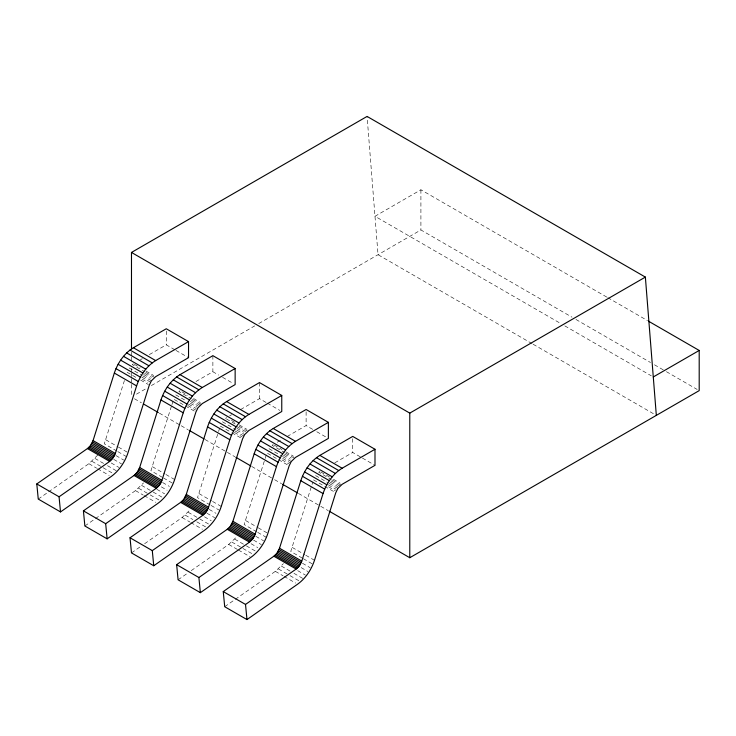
<?xml version="1.0" encoding="UTF-8"?>
<svg xmlns="http://www.w3.org/2000/svg" width="736" height="736" viewBox="0 0 736 736"><rect width="100%" height="100%" fill="white"/><g stroke="black" fill="none" stroke-linecap="round" stroke-linejoin="round"><path stroke-width="0.55" stroke-dasharray="3.68 2.76" d="M116.877 451.067L104.291 443.799L124.991 378.773M162.518 477.425L150.908 470.718L171.608 405.692M171.948 404.598L173.668 399.151L194.957 411.452M210.1 504.896L197.524 497.628L218.215 432.602M218.564 431.508L219.595 428.242M256.717 531.806L244.131 524.538L264.831 459.512M265.172 458.427L266.892 452.98L277.536 459.126M302.367 558.155L290.748 551.448L312.818 482.071M48.567 491.869L88.881 463.698L97.676 455.152M84.87 525.982L135.498 490.618L143.594 482.88M144.606 543.729L182.105 517.528L190.21 509.79M191.222 570.639L228.721 544.438L236.826 536.71M224.71 606.722L275.338 571.348L283.434 563.62M38.254 499.072L47.628 492.522M131.486 552.902L140.861 546.351M178.094 579.812L187.468 573.261M133.409 363.805L132.268 364.568L144.854 371.836M180.026 390.715L178.885 391.478L191.461 398.746M225.492 418.388L226.633 417.625M273.249 444.535L272.108 445.308L284.694 452.566M319.866 471.454L318.725 472.218L331.31 479.486M606.768 297.086L420.909 189.778L374.992 216.292L560.85 323.601M140.374 359.775L142.37 358.625M149.344 354.605L166.272 344.825L174.984 349.858M136.454 394.174L146.39 388.442M151.368 385.572L254.757 325.873M258.732 323.582L420.909 229.954L571.982 317.17M195.951 381.515L212.879 371.744L218.693 375.093M229.623 415.904L231.61 414.754M240.58 409.575L259.495 398.654L266.276 402.564M277.233 442.235L281.216 439.935M287.187 436.485L306.112 425.564L312.883 429.474M334.797 462.824L352.728 452.474L361.44 457.507M607.761 297.657L647.514 320.611M575.957 319.47L650.495 362.508M654.479 364.798L665.408 371.11M666.402 371.68L697.213 389.473M564.825 325.892L651.296 375.82M532.091 343.648L378.028 254.702L367.08 116.426M533.085 344.218L654.341 414.23M175.95 350.419L188.536 357.678M222.566 377.329L233.211 383.474M267.242 403.126L279.827 410.394M316.756 431.71L326.434 437.304M362.406 458.068L374.992 465.336M134.375 364.357L140.18 367.715M145.995 371.064L153.732 375.535M181.958 391.828L187.763 395.186M193.577 398.535L200.348 402.454M231.472 420.422L235.345 422.657M239.218 424.893L246.965 429.364M274.215 445.096L281.962 449.567M285.835 451.803L293.581 456.274M320.832 472.006L329.544 477.038M333.417 479.274L340.188 483.184M145.82 372.388L154.532 377.421M192.436 399.308L201.149 404.331M226.467 418.95L235.17 423.982M239.044 426.218L247.756 431.25M285.66 453.128L294.372 458.16M332.276 480.038L340.989 485.07M144.707 373.354L151.487 377.264M191.323 400.264L200.036 405.297M236.974 426.622L245.677 431.655M284.556 454.094L291.327 458.004M331.163 481.004L339.876 486.036M143.658 374.486L150.438 378.405M190.274 401.405L198.021 405.876M236.891 428.315L243.662 432.225M283.507 455.225L290.278 459.135M330.114 482.135L337.861 486.606M129.15 367.936L141.735 375.204M142.701 375.765L151.414 380.788M175.766 394.855L186.41 401M190.284 403.236L197.064 407.146M222.382 421.765L235.934 429.585M236.9 430.146L244.637 434.617M268.99 448.675L281.575 455.943M282.541 456.504L291.254 461.527M315.606 475.585L328.192 482.853M329.158 483.414L337.87 488.446M141.855 377.145L150.567 382.168M188.471 404.055L196.218 408.526M235.088 430.965L243.8 435.997M282.67 458.436L290.407 462.907M328.311 484.794L336.058 489.265M142.122 379.15L147.927 382.499M187.763 405.499L195.509 409.97M234.379 432.409L242.126 436.88M281.962 459.88L288.733 463.8M328.578 486.8L335.349 490.71M127.052 372.241L136.73 377.826M140.604 380.061L148.35 384.532M220.276 426.061L230.929 432.216M231.895 432.768L240.608 437.8M278.512 459.687L288.19 465.272M313.508 479.89L334.806 492.182M134.467 398.765L141.422 402.785M159.316 413.117L180.182 425.169M181.176 425.739L188.131 429.76M205.031 439.512L234.848 456.725M251.749 466.477L273.608 479.108M274.602 479.679L281.566 483.699M298.457 493.451L328.274 510.664M105.772 439.778L117.383 446.485M118.349 447.037L128.036 452.631M152.38 466.688L164.965 473.956M165.931 474.508L174.644 479.541M198.996 493.598L211.582 500.866M212.548 501.428L221.26 506.451M245.612 520.508L257.232 527.215M258.198 527.776L267.876 533.37M292.229 547.428L304.805 554.686M305.78 555.248L314.493 560.28M117.843 451.628L126.555 456.66M163.493 477.977L173.172 483.57M211.076 505.448L219.779 510.48M257.683 532.367L266.395 537.39M303.333 558.716L313.012 564.31M115.975 455.593L123.712 460.064M162.582 482.503L169.363 486.413M209.199 509.413L215.979 513.323M255.815 536.323L263.562 540.794M302.432 563.242L310.169 567.714M113.749 459.402L121.495 463.873M161.331 486.873L167.136 490.231M206.982 513.231L214.719 517.702M253.589 540.141L261.335 544.612M301.171 567.612L307.952 571.522M111.228 462.981L118.965 467.452M156.869 489.33L164.616 493.801M204.452 516.801L211.232 520.72M251.068 543.72L257.839 547.63M297.684 570.63L305.422 575.101M94.907 458.418L103.62 463.441M107.484 465.676L117.171 471.27M141.514 485.328L152.168 491.473M153.134 492.034L163.778 498.18M188.131 512.238L198.784 518.383M199.75 518.944L210.395 525.09M234.747 539.148L245.392 545.302M246.358 545.854L257.011 552.009M281.364 566.067L290.076 571.09M293.94 573.326L303.628 578.919M91.954 461.288L114.218 474.14M138.561 488.198L149.215 494.344M150.181 494.905L160.825 501.05M185.178 515.108L192.924 519.579M196.797 521.815L207.442 527.96M231.794 542.018L254.058 554.88M278.41 568.937L289.055 575.083M290.021 575.644L300.674 581.79M88.881 463.698L96.628 468.17M97.594 468.731L109.204 475.438M135.498 490.618L143.235 495.08M144.21 495.641L155.82 502.348M182.105 517.528L189.851 521.999M190.817 522.551L202.437 529.258M228.721 544.438L237.434 549.47M238.4 550.022L250.019 556.729M275.338 571.348L283.084 575.819M284.05 576.38L295.66 583.087M420.909 189.778L420.909 229.954M352.728 438.702L352.728 452.474M306.112 411.792L306.112 425.564M259.495 382.582L259.495 398.654M212.879 355.672L212.879 371.744M166.272 331.053L166.272 344.825M131.486 352.286L131.486 355.727M131.486 356.877L131.486 361.468M131.486 368.359L131.486 371.8M131.486 372.95L131.486 377.54M131.486 378.681L131.486 383.272M131.486 384.422L131.486 397.044"/><path stroke-width="1.1" d="M93.058 440.588L114.338 373.051C117.732 362.885 124.163 353.4 133.409 347.732L166.272 328.762L188.536 341.614L188.536 357.678L155.673 376.657L151.414 380.788L149.316 385.094L128.036 452.631C124.936 462.024 119.195 470.709 111.145 476.551L60.518 511.925L38.254 499.072L36.8 483.938L87.428 448.564L90.353 445.712L93.058 440.588L115.322 453.44L114.825 454.784L112.617 458.565L109.692 461.417L59.064 496.791L60.518 511.925M115.322 453.44L136.602 385.903C139.996 375.737 146.427 366.252 155.673 360.585L188.536 341.614M139.674 467.498L160.954 399.961C164.34 389.795 170.77 380.31 180.026 374.642L212.879 355.672L235.143 368.524L235.143 384.597L202.28 403.567L198.03 407.707L195.923 412.004L174.644 479.541C171.543 488.934 165.812 497.619 157.762 503.47L107.134 538.844L84.87 525.982L83.416 510.848L134.044 475.474L136.97 472.622L139.674 467.498L161.929 480.35L161.442 481.694L159.234 485.475L156.308 488.327L105.68 523.701L107.134 538.844M161.929 480.35L183.218 412.813C186.604 402.647 193.034 393.162 202.28 387.504L235.143 368.524M186.282 494.408L207.561 426.88C210.956 416.705 217.387 407.22 226.633 401.562L259.495 382.582L281.759 395.444L281.759 411.507L248.897 430.477L244.637 434.617L242.54 438.923L221.26 506.451C218.16 515.844 212.428 524.529 204.369 530.38L153.75 565.754L131.486 552.902L130.024 537.758L180.651 502.384L183.586 499.542L186.282 494.408L208.546 507.26L208.058 508.604L205.85 512.394L202.915 515.237L152.288 550.611L153.75 565.754M208.546 507.26L229.825 439.732C233.22 429.557 239.651 420.072 248.897 414.414L281.759 395.444M232.898 521.327L254.178 453.79C257.572 443.615 264.003 434.139 273.249 428.472L306.112 409.501L328.376 422.354L328.376 438.417L295.513 457.396L291.254 461.527L289.156 465.833L267.876 533.37C264.776 542.763 259.044 551.439 250.985 557.29L200.358 592.664L178.094 579.812L176.64 564.668L227.268 529.294L230.202 526.452L232.898 521.327L255.162 534.18L254.665 535.523L252.466 539.304L249.532 542.156L198.904 577.521L200.358 592.664M255.162 534.18L276.442 466.642C279.836 456.476 286.267 446.991 295.513 441.324L328.376 422.354M279.514 548.237L300.794 480.7C304.189 470.534 310.62 461.049 319.866 455.382L352.728 436.411L374.992 449.264L374.992 465.336L342.13 484.306L337.87 488.446L335.772 492.743L314.493 560.28C311.392 569.673 305.652 578.358 297.602 584.2L246.974 619.574L224.71 606.722L223.256 591.588L273.884 556.214L276.81 553.362L279.514 548.237L301.778 561.09L301.282 562.433L299.074 566.214L296.148 569.066L245.52 604.44L246.974 619.574M301.778 561.09L323.058 493.552C326.453 483.386 332.884 473.901 342.13 468.234L374.992 449.264M131.486 348.846L131.486 252.439L367.08 116.426L645.371 277.095L656.328 415.371M131.486 252.439L409.777 413.117L645.371 277.095M653.283 376.961L699.2 350.456L699.2 390.623L409.777 557.722L329.268 511.235M648.508 321.19L699.2 350.456M133.409 347.732L155.673 360.585M180.026 374.642L202.28 387.504M226.633 401.562L248.897 414.414M273.249 428.472L295.513 441.324M319.866 455.382L342.13 468.234M129.987 350.032L152.251 362.885M176.603 376.942L198.867 389.804M223.21 403.862L245.474 416.714M269.827 430.772L292.091 443.624M316.443 457.682L338.707 470.534M126.656 352.921L148.92 365.774M173.273 379.84L195.537 392.693M219.889 406.75L242.153 419.603M266.506 433.66L288.76 446.513M313.113 460.57L335.377 473.432M123.51 356.325L145.774 369.178M170.126 383.235L192.39 396.088M216.743 410.154L239.007 423.007M263.359 437.064L285.623 449.917M309.966 463.974L332.23 476.827M120.64 360.143L142.904 372.996M167.247 387.062L189.511 399.915M213.863 413.972L236.127 426.825M260.48 440.882L282.744 453.735M307.096 467.792L329.351 480.645M118.1 364.283L140.364 377.136M164.717 391.193L186.981 404.046M211.333 418.103L233.597 430.965M257.95 445.022L280.204 457.875M304.557 471.932L326.821 484.785M115.984 368.626L138.248 381.478M162.601 395.536L184.865 408.388M209.208 422.446L231.472 435.298M255.824 449.365L278.088 462.217M302.441 476.275L324.705 489.127M114.338 373.051L136.602 385.903M160.954 399.961L183.218 412.813M207.561 426.88L229.825 439.732M254.178 453.79L276.442 466.642M300.794 480.7L323.058 493.552M143.41 403.935L158.314 412.537M189.124 430.33L204.038 438.941M235.842 457.295L250.755 465.906M282.56 484.27L297.464 492.881M92.561 441.931L114.825 454.784M139.178 468.841L161.442 481.694M185.794 495.751L208.058 508.604M232.401 522.661L254.665 535.523M279.018 549.58L301.282 562.433M91.936 443.247L114.2 456.099M138.552 470.166L160.816 483.018M185.168 497.076L207.432 509.928M231.785 523.986L254.049 536.838M278.392 550.896L300.656 563.748M91.2 444.516L113.464 457.378M137.816 471.436L160.08 484.288M184.423 498.346L206.687 511.198M231.04 525.256L253.304 538.108M277.656 552.166L299.92 565.027M90.353 445.712L112.617 458.565M136.97 472.622L159.234 485.475M183.586 499.542L205.85 512.394M230.202 526.452L252.466 539.304M276.81 553.362L299.074 566.214M89.433 446.798L111.697 459.65M136.05 473.708L158.314 486.57M182.666 500.627L204.93 513.48M229.273 527.537L251.537 540.39M275.89 554.447L298.154 567.3M88.449 447.755L110.713 460.607M135.065 474.665L157.329 487.526M181.682 501.584L203.946 514.436M228.289 528.494L250.553 541.346M274.905 555.404L297.169 568.256M87.428 448.564L109.692 461.417M134.044 475.474L156.308 488.327M180.651 502.384L202.915 515.237M227.268 529.294L249.532 542.156M273.884 556.214L296.148 569.066M36.8 483.938L59.064 496.791M83.416 510.848L105.68 523.701M130.024 537.758L152.288 550.611M176.64 564.668L198.904 577.521M223.256 591.588L245.52 604.44M409.777 413.117L409.777 557.722"/></g></svg>
